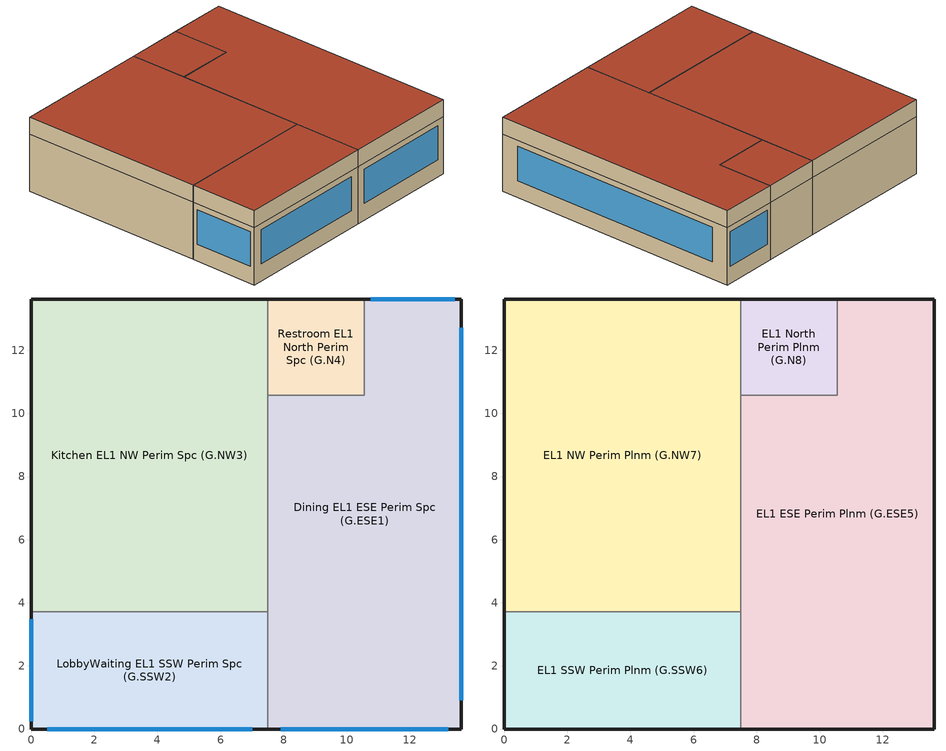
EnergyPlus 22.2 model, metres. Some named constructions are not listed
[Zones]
Dining EL1 ESE Perim Spc (G.ESE1)
 floor ground (EL1 Flr (G.ESE1.U1) SlabOnOrBelowGradeF073): 13.62,13.62 13.62,0 7.5,0 7.5,10.57 10.55,10.57 10.55,13.62 z0
 wall outside (Exterior Wall): 7.5,0 13.62,0 13.62,13.62 10.55,13.62 z0:3.05
 wall to Restroom EL1 North Perim Spc (G.N4) (Interior Wall): 10.55,13.62 10.55,10.57 7.5,10.57 z0:3.05
 wall to Kitchen EL1 NW Perim Spc (G.NW3) (Interior Wall): 7.5,10.57 7.5,3.72 z0:3.05
 wall to LobbyWaiting EL1 SSW Perim Spc (G.SSW2) (Interior Wall): 7.5,3.72 7.5,0 z0:3.05
 window (Exterior Window): 13.62,0.91 13.62,12.72 / 13.42,13.62 10.75,13.62 / 7.9,0 13.22,0 z0.91:2.74
Restroom EL1 North Perim Spc (G.N4)
 floor ground (EL1 Flr (G.N4.U4) SlabOnOrBelowGradeF073): 10.55,13.62 10.55,10.57 7.5,10.57 7.5,13.62 z0
 wall outside (Exterior Wall): 10.55,13.62 7.5,13.62 z0:3.05
 wall to Kitchen EL1 NW Perim Spc (G.NW3) (Interior Wall): 7.5,13.62 7.5,10.57 z0:3.05
Kitchen EL1 NW Perim Spc (G.NW3)
 floor ground (EL1 Flr (G.NW3.U3) SlabOnOrBelowGradeF073): 7.5,13.62 7.5,3.72 0,3.72 0,13.62 z0
 wall outside (Exterior Wall): 7.5,13.62 0,13.62 0,3.72 z0:3.05
 wall to LobbyWaiting EL1 SSW Perim Spc (G.SSW2) (Interior Wall): 0,3.72 7.5,3.72 z0:3.05
LobbyWaiting EL1 SSW Perim Spc (G.SSW2)
 floor ground (EL1 Flr (G.SSW2.U2) SlabOnOrBelowGradeF073): 7.5,3.72 7.5,0 0,0 0,3.72 z0
 wall outside (Exterior Wall): 0,3.72 0,0 7.5,0 z0:3.05
 window (Exterior Window): 0.5,0 7,0 / 0,3.47 0,0.25 z0.91:2.74
EL1 ESE Perim Plnm (G.ESE5)
 floor to Dining EL1 ESE Perim Spc (G.ESE1) (Interior Floor): 13.62,13.62 13.62,0 7.5,0 7.5,10.57 10.55,10.57 10.55,13.62 z3.05
 wall outside (Exterior Wall): 7.5,0 13.62,0 13.62,13.62 10.55,13.62 z3.05:3.96
 wall to EL1 North Perim Plnm (G.N8) (Interior Wall): 10.55,13.62 10.55,10.57 7.5,10.57 z3.05:3.96
 wall to EL1 NW Perim Plnm (G.NW7) (Interior Wall): 7.5,10.57 7.5,3.72 z3.05:3.96
 wall to EL1 SSW Perim Plnm (G.SSW6) (Interior Wall): 7.5,3.72 7.5,0 z3.05:3.96
 roof outside (Exterior Roof): 13.62,0 13.62,13.62 10.55,13.62 10.55,10.57 7.5,10.57 7.5,0 z3.96
EL1 North Perim Plnm (G.N8)
 floor to Restroom EL1 North Perim Spc (G.N4) (Interior Floor): 10.55,13.62 10.55,10.57 7.5,10.57 7.5,13.62 z3.05
 wall outside (Exterior Wall): 10.55,13.62 7.5,13.62 z3.05:3.96
 wall to EL1 NW Perim Plnm (G.NW7) (Interior Wall): 7.5,13.62 7.5,10.57 z3.05:3.96
 roof outside (Exterior Roof): 10.55,10.57 10.55,13.62 7.5,13.62 7.5,10.57 z3.96
EL1 NW Perim Plnm (G.NW7)
 floor to Kitchen EL1 NW Perim Spc (G.NW3) (Interior Floor): 7.5,13.62 7.5,3.72 0,3.72 0,13.62 z3.05
 wall outside (Exterior Wall): 7.5,13.62 0,13.62 0,3.72 z3.05:3.96
 wall to EL1 SSW Perim Plnm (G.SSW6) (Interior Wall): 0,3.72 7.5,3.72 z3.05:3.96
 roof outside (Exterior Roof): 7.5,3.72 7.5,13.62 0,13.62 0,3.72 z3.96
EL1 SSW Perim Plnm (G.SSW6)
 floor to LobbyWaiting EL1 SSW Perim Spc (G.SSW2) (Interior Floor): 7.5,3.72 7.5,0 0,0 0,3.72 z3.05
 wall outside (Exterior Wall): 0,3.72 0,0 7.5,0 z3.05:3.96
 roof outside (Exterior Roof): 7.5,0 7.5,3.72 0,3.72 0,0 z3.96
[Construction:FfactorGroundFloor] F-Factor=1.26344
Name | Area | PerimeterExposed
EL1 Flr (G.ESE1.U1) SlabOnOrBelowGradeF073 | 74.204 | 22.8327
EL1 Flr (G.N4.U4) SlabOnOrBelowGradeF073 | 9.30917 | 3.05111
EL1 Flr (G.NW3.U3) SlabOnOrBelowGradeF073 | 74.2455 | 17.401
EL1 Flr (G.SSW2.U2) SlabOnOrBelowGradeF073 | 27.8708 | 11.2136
[Zone] Multiplier=1
Dining EL1 ESE Perim Spc (G.ESE1); EL1 ESE Perim Plnm (G.ESE5); EL1 NW Perim Plnm (G.NW7); EL1 North Perim Plnm (G.N8); Restroom EL1 North Perim Spc (G.N4); EL1 SSW Perim Plnm (G.SSW6); Kitchen EL1 NW Perim Spc (G.NW3); LobbyWaiting EL1 SSW Perim Spc (G.SSW2)
